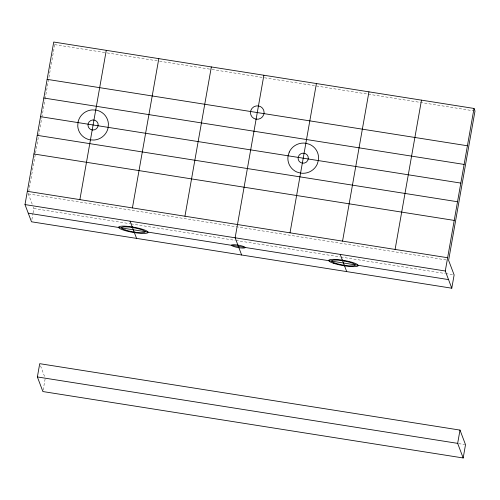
<?xml version="1.0" encoding="UTF-8"?>
<svg xmlns="http://www.w3.org/2000/svg" width="500" height="500" viewBox="0 0 500 500"><rect width="100%" height="100%" fill="white"/><g stroke="black" fill="none" stroke-linecap="round" stroke-linejoin="round"><path stroke-width="0.38" stroke-dasharray="2.5 1.88" d="M32.188 204.137L28.325 193.912L38.475 136.5M38.612 135.731L41.725 118.125M41.863 117.356L44.975 99.75M45.113 98.987L54.719 44.631L53.981 42.681M31.894 219.575L32.931 213.681M33.062 212.944L33.844 208.519L33.294 207.056M43.156 390.075L45.106 379.019M54.719 44.631L106.388 52.794M107.156 52.919L158.825 61.081M159.594 61.206L211.262 69.369M212.037 69.488L263.7 77.656M264.475 77.775L474.231 110.925M28.325 193.912L447.837 260.206M33.844 208.519L130.238 223.75M131.012 223.875L235.119 240.325M235.888 240.444L339.994 256.9M340.769 257.019L444.875 273.469M445.644 273.594L452.587 274.688M458.581 443.6L464.75 444.575M40.55 365.869L44.688 376.825"/><path stroke-width="0.75" d="M25 204.587L53.738 42.031L474.019 108.45L475 111.044L448.606 260.325L454.125 274.931L451.781 288.2L31.5 221.788L25 204.587L445.281 271L451.781 288.2M37.375 376.95L39.719 363.675L460 430.094L465.519 444.694L463.175 457.969L42.894 391.55L37.375 376.95L457.656 443.363L463.175 457.969M79.881 199.619L106.275 50.338M132.419 207.919L158.806 58.637M184.95 216.225L211.344 66.938M263.881 75.244L235.138 237.794L241.637 254.994M290.019 232.825L316.413 83.544M342.556 241.125L368.95 91.844M395.094 249.431L421.481 100.144M445.281 271L474.019 108.45M457.656 443.363L460 430.094M47.138 79.356L467.419 145.769M43.844 98.012L464.125 164.431M40.544 116.675L460.825 183.088M37.244 135.338L457.525 201.75M33.944 153.994L454.225 220.413M27.344 191.319L447.625 257.731M28.25 213.188L448.531 279.6M340.213 254.4L346.712 271.6M130.069 221.194L136.569 238.394M78.019 122.206L77.75 126.15A15.4 15.081 -20.7 0 0 90.05 139.838L94.05 140.05A15.4 15.081 -20.7 0 0 108.138 127.75L108.406 123.806A15.4 15.081 -20.7 0 0 96.1 110.113L92.1 109.906A15.4 15.081 -20.7 0 0 78.019 122.206M231.731 245.069L231.688 245.375A6.844 1.2 10 0 0 237.35 247.419L239.112 247.731A6.844 1.2 10 0 0 245.05 247.725L245.094 247.413A6.844 1.2 10 0 0 239.431 245.369L237.669 245.062A6.844 1.2 10 0 0 231.731 245.069M289.244 152.1L288.069 155.894A15.4 15.081 -20.7 0 0 296.844 172.025L300.675 173.125A15.4 15.081 -20.7 0 0 317.194 164.269L318.363 160.475A15.4 15.081 -20.7 0 0 309.594 144.344L305.756 143.244A15.4 15.081 -20.7 0 0 289.244 152.1M132.356 226.969L128.581 226.456A14.969 2.625 10 0 0 118.6 227.444L119.356 228.256A14.969 2.625 10 0 0 134.281 232.613L138.056 233.125A14.969 2.625 10 0 0 148.038 232.138L147.287 231.325A14.969 2.625 10 0 0 132.356 226.969M344.4 261.038L341.325 260.538A11.975 2.1 10 0 0 331.7 260.812L331.856 261.4A11.975 2.1 10 0 0 342.519 264.962L345.6 265.456A11.975 2.1 10 0 0 355.225 265.181L355.062 264.6A11.975 2.1 10 0 0 344.4 261.038M333.819 263.363A14.969 2.625 10 0 0 357.95 265.981A14.969 2.625 10 0 0 338.619 259.656A14.969 2.625 10 0 0 333.819 263.363M256.106 119.194A6.844 6.7 -20.7 0 0 263.688 110.162A6.844 6.7 -20.7 0 0 252.044 108.325A6.844 6.7 -20.7 0 0 256.106 119.194M125.606 230.081A11.975 2.1 10 0 0 144.906 232.175A11.975 2.1 10 0 0 129.444 227.113A11.975 2.1 10 0 0 125.606 230.081M302.337 163.162A5.131 5.025 -20.7 0 0 308.025 156.387A5.131 5.025 -20.7 0 0 299.288 155.006A5.131 5.025 -20.7 0 0 302.337 163.162M92.2 129.956A5.131 5.025 -20.7 0 0 97.888 123.181A5.131 5.025 -20.7 0 0 89.15 121.8A5.131 5.025 -20.7 0 0 92.2 129.956"/></g></svg>
